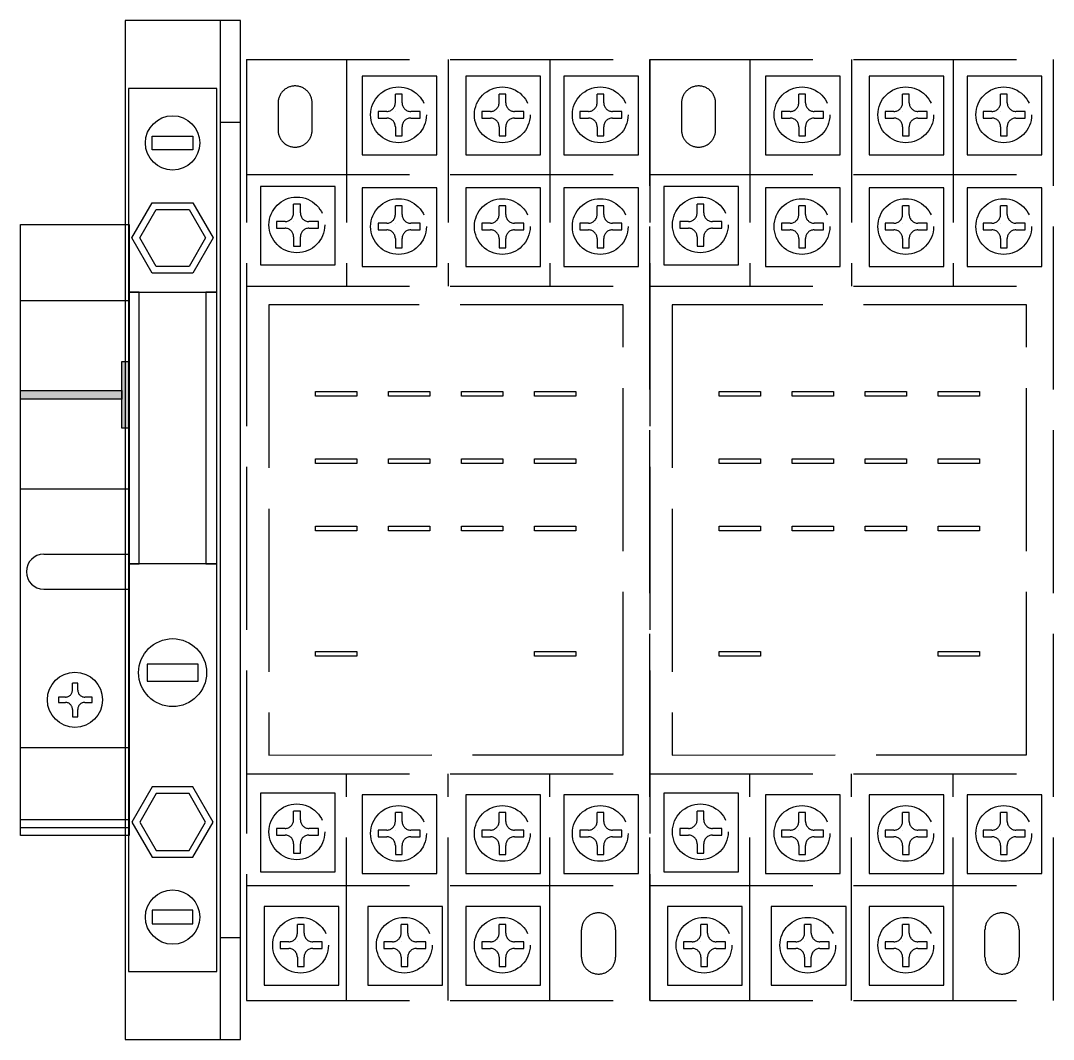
# Model space of a CAD drawing. Extents: x 384754 to 385554, y 356566 to 358766.
# Drawn here: x 385259.1 to 385335.1, y 357568.4 to 357643.4 of the extents above; entities that cross this region are included whole.
import ezdxf

# ---------------------------------------------------------------- set-up
doc = ezdxf.new("R2010")
doc.units = 0
doc.header["$MEASUREMENT"] = 0
doc.linetypes.add('ACAD_ISO02W100', pattern=[15, 12, -3])
for name, color, linetype in [('DRAW', 123, 'Continuous'), ('Layer1', 7, 'Continuous'), ('文字', 3, 'Continuous')]:
    doc.layers.add(name, color=color, linetype=linetype)

msp = doc.modelspace()

# ---------------------------------------------------------------- hatches: boundary and pattern name
for points in [[(385266.526, 357613.395), (385267.073, 357613.395), (385267.073, 357618.299), (385266.526, 357618.299)], [(385266.526, 357615.517), (385266.526, 357616.177), (385259.073, 357616.177), (385259.073, 357615.517)]]:
    msp.add_hatch(color=7).paths.add_polyline_path(points)

# ---------------------------------------------------------------- linework, layer by layer
at = {"color": 0}
for p, q in [((385260.776, 357604.11), (385267.073, 357604.11)), ((385260.776, 357601.541), (385267.073, 357601.541)), ((385259.073, 357589.877), (385267.073, 357589.877)), ((385259.073, 357584.58), (385267.073, 357584.58)), ((385259.073, 357583.987), (385267.073, 357583.987))]:
    msp.add_line(p, q, dxfattribs=at)
for points in [[(385259.073, 357628.394), (385267.073, 357628.394), (385267.073, 357583.394), (385259.073, 357583.394)], [(385259.073, 357622.79), (385267.073, 357622.79), (385267.073, 357608.904), (385259.073, 357608.904)], [(385266.526, 357618.299), (385267.073, 357618.299), (385267.073, 357613.395), (385266.526, 357613.395)], [(385259.073, 357616.177), (385266.526, 357616.177), (385266.526, 357615.517), (385259.073, 357615.517)]]:
    msp.add_lwpolyline(points, close=True, dxfattribs=at)
msp.add_arc((385260.776, 357602.825), 1.284, 90, 270, dxfattribs=at)
at = {"layer": 'DRAW', "color": 7, "ltscale": 0.3}
for points in [[(385275.256, 357643.394), (385266.756, 357643.394), (385266.756, 357568.394), (385275.256, 357568.394)], [(385275.256, 357643.394), (385273.756, 357643.394), (385273.756, 357568.394), (385275.256, 357568.394)], [(385273.506, 357638.394), (385267.006, 357638.394), (385267.006, 357623.394), (385273.506, 357623.394)], [(385275.256, 357635.894), (385273.756, 357635.894), (385273.756, 357575.894), (385275.256, 357575.894)], [(385271.756, 357633.894), (385268.756, 357633.894), (385268.756, 357634.894), (385271.756, 357634.894)], [(385271.756, 357629.992), (385273.256, 357627.394), (385271.756, 357624.796), (385268.756, 357624.796), (385267.256, 357627.394), (385268.756, 357629.992)], [(385271.468, 357629.492), (385272.679, 357627.394), (385271.468, 357625.296), (385269.045, 357625.296), (385267.834, 357627.394), (385269.045, 357629.492)], [(385267.806, 357623.394), (385267.006, 357623.394), (385267.006, 357603.394), (385267.806, 357603.394)], [(385273.506, 357623.394), (385272.706, 357623.394), (385272.706, 357603.394), (385273.506, 357603.394)], [(385273.506, 357603.394), (385267.006, 357603.394), (385267.006, 357573.394), (385273.506, 357573.394)], [(385272.131, 357596.019), (385268.381, 357596.019), (385268.381, 357594.769), (385272.131, 357594.769)], [(385271.756, 357581.796), (385273.256, 357584.394), (385271.756, 357586.992), (385268.756, 357586.992), (385267.256, 357584.394), (385268.756, 357581.796)], [(385271.468, 357582.296), (385272.679, 357584.394), (385271.468, 357586.492), (385269.045, 357586.492), (385267.834, 357584.394), (385269.045, 357582.296)], [(385271.756, 357577.894), (385268.756, 357577.894), (385268.756, 357576.894), (385271.756, 357576.894)]]:
    msp.add_lwpolyline(points, close=True, dxfattribs=at)
for centre, radius in [((385270.256, 357634.394), 2), ((385270.256, 357595.394), 2.5), ((385270.256, 357577.394), 2)]:
    msp.add_circle(centre, radius, dxfattribs=at)
at = {"layer": 'Layer1', "color": 7, "lineweight": -3, "ltscale": 50}
msp.add_circle((385263.073, 357593.394), 2.029, dxfattribs=at)
at = {"layer": '文字', "color": 0, "linetype": 'ACAD_ISO02W100'}
for p, q in [((385275.689, 357640.544), (385275.689, 357571.244)), ((385275.689, 357640.544), (385305.389, 357640.544)), ((385283.054, 357640.544), (385283.054, 357623.851)), ((385290.539, 357640.544), (385290.539, 357623.851)), ((385298.025, 357640.544), (385298.025, 357623.851)), ((385305.389, 357571.244), (385305.389, 357640.544)), ((385305.389, 357640.544), (385305.389, 357571.244)), ((385305.389, 357640.544), (385335.089, 357640.544)), ((385312.754, 357640.544), (385312.754, 357623.851)), ((385320.239, 357640.544), (385320.239, 357623.851)), ((385327.725, 357640.544), (385327.725, 357623.851)), ((385335.089, 357571.244), (385335.089, 357640.544)), ((385287.147, 357637.994), (385286.654, 357637.994)), ((385286.654, 357637.348), (385286.654, 357637.994)), ((385287.147, 357637.348), (385287.147, 357637.994)), ((385294.784, 357637.994), (385294.292, 357637.994)), ((385294.292, 357637.348), (385294.292, 357637.994)), ((385294.784, 357637.348), (385294.784, 357637.994)), ((385301.997, 357637.994), (385301.504, 357637.994)), ((385301.504, 357637.348), (385301.504, 357637.994)), ((385301.997, 357637.348), (385301.997, 357637.994)), ((385316.847, 357637.994), (385316.354, 357637.994)), ((385316.354, 357637.348), (385316.354, 357637.994)), ((385316.847, 357637.348), (385316.847, 357637.994)), ((385324.484, 357637.994), (385323.992, 357637.994)), ((385323.992, 357637.348), (385323.992, 357637.994)), ((385324.484, 357637.348), (385324.484, 357637.994)), ((385331.697, 357637.994), (385331.204, 357637.994)), ((385331.204, 357637.348), (385331.204, 357637.994)), ((385331.697, 357637.348), (385331.697, 357637.994)), ((385286.018, 357636.712), (385285.381, 357636.712)), ((385285.381, 357636.712), (385285.381, 357636.219)), ((385286.654, 357636.712), (385286.654, 357636.712)), ((385288.472, 357636.712), (385287.783, 357636.712)), ((385288.472, 357636.219), (385288.472, 357636.712)), ((385293.655, 357636.712), (385293.019, 357636.712)), ((385293.019, 357636.712), (385293.019, 357636.219)), ((385294.292, 357636.712), (385294.292, 357636.712)), ((385296.11, 357636.712), (385295.421, 357636.712)), ((385296.11, 357636.219), (385296.11, 357636.712)), ((385300.868, 357636.712), (385300.231, 357636.712)), ((385300.231, 357636.712), (385300.231, 357636.219)), ((385301.504, 357636.712), (385301.504, 357636.712)), ((385303.322, 357636.712), (385302.633, 357636.712)), ((385303.322, 357636.219), (385303.322, 357636.712)), ((385315.718, 357636.712), (385315.081, 357636.712)), ((385315.081, 357636.712), (385315.081, 357636.219)), ((385316.354, 357636.712), (385316.354, 357636.712)), ((385318.172, 357636.712), (385317.483, 357636.712)), ((385318.172, 357636.219), (385318.172, 357636.712)), ((385323.355, 357636.712), (385322.719, 357636.712)), ((385322.719, 357636.712), (385322.719, 357636.219)), ((385323.992, 357636.712), (385323.992, 357636.712)), ((385325.81, 357636.712), (385325.121, 357636.712)), ((385325.81, 357636.219), (385325.81, 357636.712)), ((385330.568, 357636.712), (385329.931, 357636.712)), ((385329.931, 357636.712), (385329.931, 357636.219)), ((385331.204, 357636.712), (385331.204, 357636.712)), ((385333.022, 357636.712), (385332.333, 357636.712)), ((385333.022, 357636.219), (385333.022, 357636.712)), ((385285.381, 357636.219), (385286.018, 357636.219)), ((385287.783, 357636.219), (385288.472, 357636.219)), ((385293.019, 357636.219), (385293.655, 357636.219)), ((385295.421, 357636.219), (385296.11, 357636.219)), ((385300.231, 357636.219), (385300.868, 357636.219)), ((385302.633, 357636.219), (385303.322, 357636.219)), ((385315.081, 357636.219), (385315.718, 357636.219)), ((385317.483, 357636.219), (385318.172, 357636.219)), ((385322.719, 357636.219), (385323.355, 357636.219)), ((385325.121, 357636.219), (385325.81, 357636.219)), ((385329.931, 357636.219), (385330.568, 357636.219)), ((385332.333, 357636.219), (385333.022, 357636.219)), ((385286.654, 357635.583), (385286.654, 357634.903)), ((385287.147, 357634.903), (385287.147, 357635.583)), ((385294.292, 357635.583), (385294.292, 357634.903)), ((385294.784, 357634.903), (385294.784, 357635.583)), ((385301.504, 357635.583), (385301.504, 357634.903)), ((385301.997, 357634.903), (385301.997, 357635.583)), ((385316.354, 357635.583), (385316.354, 357634.903)), ((385316.847, 357634.903), (385316.847, 357635.583)), ((385323.992, 357635.583), (385323.992, 357634.903)), ((385324.484, 357634.903), (385324.484, 357635.583)), ((385331.204, 357635.583), (385331.204, 357634.903)), ((385331.697, 357634.903), (385331.697, 357635.583)), ((385286.654, 357634.903), (385287.147, 357634.903)), ((385294.292, 357634.903), (385294.784, 357634.903)), ((385301.504, 357634.903), (385301.997, 357634.903)), ((385316.354, 357634.903), (385316.847, 357634.903)), ((385323.992, 357634.903), (385324.484, 357634.903)), ((385331.204, 357634.903), (385331.697, 357634.903)), ((385275.689, 357632.078), (385305.389, 357632.078)), ((385305.389, 357632.078), (385335.089, 357632.078)), ((385279.661, 357629.885), (385279.169, 357629.885)), ((385279.169, 357629.24), (385279.169, 357629.885)), ((385279.661, 357629.24), (385279.661, 357629.885)), ((385287.147, 357629.766), (385286.654, 357629.766)), ((385286.654, 357629.12), (385286.654, 357629.766)), ((385287.147, 357629.12), (385287.147, 357629.766)), ((385294.784, 357629.766), (385294.292, 357629.766)), ((385294.292, 357629.12), (385294.292, 357629.766)), ((385294.784, 357629.12), (385294.784, 357629.766)), ((385301.997, 357629.766), (385301.504, 357629.766)), ((385301.504, 357629.12), (385301.504, 357629.766)), ((385301.997, 357629.12), (385301.997, 357629.766)), ((385309.361, 357629.885), (385308.869, 357629.885)), ((385308.869, 357629.24), (385308.869, 357629.885)), ((385309.361, 357629.24), (385309.361, 357629.885)), ((385316.847, 357629.766), (385316.354, 357629.766)), ((385316.354, 357629.12), (385316.354, 357629.766)), ((385316.847, 357629.12), (385316.847, 357629.766)), ((385324.484, 357629.766), (385323.992, 357629.766)), ((385323.992, 357629.12), (385323.992, 357629.766)), ((385324.484, 357629.12), (385324.484, 357629.766)), ((385331.697, 357629.766), (385331.204, 357629.766)), ((385331.204, 357629.12), (385331.204, 357629.766)), ((385331.697, 357629.12), (385331.697, 357629.766)), ((385278.532, 357628.603), (385277.896, 357628.603)), ((385277.896, 357628.603), (385277.896, 357628.111)), ((385279.169, 357628.603), (385279.169, 357628.603)), ((385280.987, 357628.603), (385280.298, 357628.603)), ((385280.987, 357628.111), (385280.987, 357628.603)), ((385286.018, 357628.484), (385285.381, 357628.484)), ((385285.381, 357628.484), (385285.381, 357627.992)), ((385286.654, 357628.484), (385286.654, 357628.484)), ((385288.472, 357628.484), (385287.783, 357628.484)), ((385288.472, 357627.992), (385288.472, 357628.484)), ((385293.655, 357628.484), (385293.019, 357628.484)), ((385293.019, 357628.484), (385293.019, 357627.992)), ((385294.292, 357628.484), (385294.292, 357628.484)), ((385296.11, 357628.484), (385295.421, 357628.484)), ((385296.11, 357627.992), (385296.11, 357628.484)), ((385300.868, 357628.484), (385300.231, 357628.484)), ((385300.231, 357628.484), (385300.231, 357627.992)), ((385301.504, 357628.484), (385301.504, 357628.484)), ((385303.322, 357628.484), (385302.633, 357628.484)), ((385303.322, 357627.992), (385303.322, 357628.484)), ((385308.232, 357628.603), (385307.596, 357628.603)), ((385307.596, 357628.603), (385307.596, 357628.111)), ((385308.869, 357628.603), (385308.869, 357628.603)), ((385310.687, 357628.603), (385309.998, 357628.603)), ((385310.687, 357628.111), (385310.687, 357628.603)), ((385315.718, 357628.484), (385315.081, 357628.484)), ((385315.081, 357628.484), (385315.081, 357627.992)), ((385316.354, 357628.484), (385316.354, 357628.484)), ((385318.172, 357628.484), (385317.483, 357628.484)), ((385318.172, 357627.992), (385318.172, 357628.484)), ((385323.355, 357628.484), (385322.719, 357628.484)), ((385322.719, 357628.484), (385322.719, 357627.992)), ((385323.992, 357628.484), (385323.992, 357628.484)), ((385325.81, 357628.484), (385325.121, 357628.484)), ((385325.81, 357627.992), (385325.81, 357628.484)), ((385330.568, 357628.484), (385329.931, 357628.484)), ((385329.931, 357628.484), (385329.931, 357627.992)), ((385331.204, 357628.484), (385331.204, 357628.484)), ((385333.022, 357628.484), (385332.333, 357628.484)), ((385333.022, 357627.992), (385333.022, 357628.484)), ((385277.896, 357628.111), (385278.532, 357628.111)), ((385279.169, 357627.474), (385279.169, 357626.794)), ((385279.661, 357626.794), (385279.661, 357627.474)), ((385280.298, 357628.111), (385280.987, 357628.111)), ((385285.381, 357627.992), (385286.018, 357627.992)), ((385287.783, 357627.992), (385288.472, 357627.992)), ((385293.019, 357627.992), (385293.655, 357627.992)), ((385295.421, 357627.992), (385296.11, 357627.992)), ((385300.231, 357627.992), (385300.868, 357627.992)), ((385302.633, 357627.992), (385303.322, 357627.992)), ((385307.596, 357628.111), (385308.232, 357628.111)), ((385308.869, 357627.474), (385308.869, 357626.794)), ((385309.361, 357626.794), (385309.361, 357627.474)), ((385309.998, 357628.111), (385310.687, 357628.111)), ((385315.081, 357627.992), (385315.718, 357627.992)), ((385317.483, 357627.992), (385318.172, 357627.992)), ((385322.719, 357627.992), (385323.355, 357627.992)), ((385325.121, 357627.992), (385325.81, 357627.992)), ((385329.931, 357627.992), (385330.568, 357627.992)), ((385332.333, 357627.992), (385333.022, 357627.992)), ((385279.169, 357626.794), (385279.661, 357626.794)), ((385286.654, 357627.355), (385286.654, 357626.675)), ((385287.147, 357626.675), (385287.147, 357627.355)), ((385294.292, 357627.355), (385294.292, 357626.675)), ((385294.784, 357626.675), (385294.784, 357627.355)), ((385301.504, 357627.355), (385301.504, 357626.675)), ((385301.997, 357626.675), (385301.997, 357627.355)), ((385308.869, 357626.794), (385309.361, 357626.794)), ((385316.354, 357627.355), (385316.354, 357626.675)), ((385316.847, 357626.675), (385316.847, 357627.355)), ((385323.992, 357627.355), (385323.992, 357626.675)), ((385324.484, 357626.675), (385324.484, 357627.355)), ((385331.204, 357627.355), (385331.204, 357626.675)), ((385331.697, 357626.675), (385331.697, 357627.355)), ((385286.654, 357626.675), (385287.147, 357626.675)), ((385294.292, 357626.675), (385294.784, 357626.675)), ((385301.504, 357626.675), (385301.997, 357626.675)), ((385316.354, 357626.675), (385316.847, 357626.675)), ((385323.992, 357626.675), (385324.484, 357626.675)), ((385331.204, 357626.675), (385331.697, 357626.675)), ((385275.689, 357623.851), (385305.389, 357623.851)), ((385305.389, 357623.851), (385335.089, 357623.851)), ((385275.689, 357587.938), (385305.389, 357587.938)), ((385283.054, 357571.244), (385283.054, 357587.938)), ((385290.539, 357571.244), (385290.539, 357587.938)), ((385298.025, 357571.244), (385298.025, 357587.938)), ((385305.389, 357587.938), (385335.089, 357587.938)), ((385312.754, 357571.244), (385312.754, 357587.938)), ((385320.239, 357571.244), (385320.239, 357587.938)), ((385327.725, 357571.244), (385327.725, 357587.938)), ((385279.661, 357585.205), (385279.169, 357585.205)), ((385279.169, 357584.559), (385279.169, 357585.205)), ((385279.661, 357584.559), (385279.661, 357585.205)), ((385287.147, 357585.085), (385286.654, 357585.085)), ((385286.654, 357584.44), (385286.654, 357585.085)), ((385287.147, 357584.44), (385287.147, 357585.085)), ((385294.784, 357585.085), (385294.292, 357585.085)), ((385294.292, 357584.44), (385294.292, 357585.085)), ((385294.784, 357584.44), (385294.784, 357585.085)), ((385301.997, 357585.085), (385301.504, 357585.085)), ((385301.504, 357584.44), (385301.504, 357585.085)), ((385301.997, 357584.44), (385301.997, 357585.085)), ((385309.361, 357585.205), (385308.869, 357585.205)), ((385308.869, 357584.559), (385308.869, 357585.205)), ((385309.361, 357584.559), (385309.361, 357585.205)), ((385316.847, 357585.085), (385316.354, 357585.085)), ((385316.354, 357584.44), (385316.354, 357585.085)), ((385316.847, 357584.44), (385316.847, 357585.085)), ((385324.484, 357585.085), (385323.992, 357585.085)), ((385323.992, 357584.44), (385323.992, 357585.085)), ((385324.484, 357584.44), (385324.484, 357585.085)), ((385331.697, 357585.085), (385331.204, 357585.085)), ((385331.204, 357584.44), (385331.204, 357585.085)), ((385331.697, 357584.44), (385331.697, 357585.085)), ((385278.532, 357583.923), (385277.896, 357583.923)), ((385277.896, 357583.923), (385277.896, 357583.43)), ((385277.896, 357583.43), (385278.532, 357583.43)), ((385279.169, 357583.923), (385279.169, 357583.923)), ((385280.987, 357583.923), (385280.298, 357583.923)), ((385280.298, 357583.43), (385280.987, 357583.43)), ((385280.987, 357583.43), (385280.987, 357583.923)), ((385286.018, 357583.804), (385285.381, 357583.804)), ((385285.381, 357583.804), (385285.381, 357583.311)), ((385286.654, 357583.804), (385286.654, 357583.804)), ((385288.472, 357583.804), (385287.783, 357583.804)), ((385288.472, 357583.311), (385288.472, 357583.804)), ((385293.655, 357583.804), (385293.019, 357583.804)), ((385293.019, 357583.804), (385293.019, 357583.311)), ((385294.292, 357583.804), (385294.292, 357583.804)), ((385296.11, 357583.804), (385295.421, 357583.804)), ((385296.11, 357583.311), (385296.11, 357583.804)), ((385300.868, 357583.804), (385300.231, 357583.804)), ((385300.231, 357583.804), (385300.231, 357583.311)), ((385301.504, 357583.804), (385301.504, 357583.804)), ((385303.322, 357583.804), (385302.633, 357583.804)), ((385303.322, 357583.311), (385303.322, 357583.804)), ((385308.232, 357583.923), (385307.596, 357583.923)), ((385307.596, 357583.923), (385307.596, 357583.43)), ((385307.596, 357583.43), (385308.232, 357583.43)), ((385308.869, 357583.923), (385308.869, 357583.923)), ((385310.687, 357583.923), (385309.998, 357583.923)), ((385309.998, 357583.43), (385310.687, 357583.43)), ((385310.687, 357583.43), (385310.687, 357583.923)), ((385315.718, 357583.804), (385315.081, 357583.804)), ((385315.081, 357583.804), (385315.081, 357583.311)), ((385316.354, 357583.804), (385316.354, 357583.804)), ((385318.172, 357583.804), (385317.483, 357583.804)), ((385318.172, 357583.311), (385318.172, 357583.804)), ((385323.355, 357583.804), (385322.719, 357583.804)), ((385322.719, 357583.804), (385322.719, 357583.311)), ((385323.992, 357583.804), (385323.992, 357583.804)), ((385325.81, 357583.804), (385325.121, 357583.804)), ((385325.81, 357583.311), (385325.81, 357583.804)), ((385330.568, 357583.804), (385329.931, 357583.804)), ((385329.931, 357583.804), (385329.931, 357583.311)), ((385331.204, 357583.804), (385331.204, 357583.804)), ((385333.022, 357583.804), (385332.333, 357583.804)), ((385333.022, 357583.311), (385333.022, 357583.804)), ((385279.169, 357582.794), (385279.169, 357582.114)), ((385279.661, 357582.114), (385279.661, 357582.794)), ((385285.381, 357583.311), (385286.018, 357583.311)), ((385286.654, 357582.675), (385286.654, 357581.995)), ((385287.147, 357581.995), (385287.147, 357582.675)), ((385287.783, 357583.311), (385288.472, 357583.311)), ((385293.019, 357583.311), (385293.655, 357583.311)), ((385294.292, 357582.675), (385294.292, 357581.995)), ((385294.784, 357581.995), (385294.784, 357582.675)), ((385295.421, 357583.311), (385296.11, 357583.311)), ((385300.231, 357583.311), (385300.868, 357583.311)), ((385301.504, 357582.675), (385301.504, 357581.995)), ((385301.997, 357581.995), (385301.997, 357582.675)), ((385302.633, 357583.311), (385303.322, 357583.311)), ((385308.869, 357582.794), (385308.869, 357582.114)), ((385309.361, 357582.114), (385309.361, 357582.794)), ((385315.081, 357583.311), (385315.718, 357583.311)), ((385316.354, 357582.675), (385316.354, 357581.995)), ((385316.847, 357581.995), (385316.847, 357582.675)), ((385317.483, 357583.311), (385318.172, 357583.311)), ((385322.719, 357583.311), (385323.355, 357583.311)), ((385323.992, 357582.675), (385323.992, 357581.995)), ((385324.484, 357581.995), (385324.484, 357582.675)), ((385325.121, 357583.311), (385325.81, 357583.311)), ((385329.931, 357583.311), (385330.568, 357583.311)), ((385331.204, 357582.675), (385331.204, 357581.995)), ((385331.697, 357581.995), (385331.697, 357582.675)), ((385332.333, 357583.311), (385333.022, 357583.311)), ((385279.169, 357582.114), (385279.661, 357582.114)), ((385286.654, 357581.995), (385287.147, 357581.995)), ((385294.292, 357581.995), (385294.784, 357581.995)), ((385301.504, 357581.995), (385301.997, 357581.995)), ((385308.869, 357582.114), (385309.361, 357582.114)), ((385316.354, 357581.995), (385316.847, 357581.995)), ((385323.992, 357581.995), (385324.484, 357581.995)), ((385331.204, 357581.995), (385331.697, 357581.995)), ((385275.689, 357579.71), (385305.389, 357579.71)), ((385305.389, 357579.71), (385335.089, 357579.71)), ((385279.934, 357576.858), (385279.442, 357576.858)), ((385279.442, 357576.212), (385279.442, 357576.858)), ((385279.934, 357576.212), (385279.934, 357576.858)), ((385287.572, 357576.858), (385287.08, 357576.858)), ((385287.08, 357576.212), (385287.08, 357576.858)), ((385287.572, 357576.212), (385287.572, 357576.858)), ((385294.784, 357576.858), (385294.292, 357576.858)), ((385294.292, 357576.212), (385294.292, 357576.858)), ((385294.784, 357576.212), (385294.784, 357576.858)), ((385309.634, 357576.858), (385309.142, 357576.858)), ((385309.142, 357576.212), (385309.142, 357576.858)), ((385309.634, 357576.212), (385309.634, 357576.858)), ((385317.272, 357576.858), (385316.78, 357576.858)), ((385316.78, 357576.212), (385316.78, 357576.858)), ((385317.272, 357576.212), (385317.272, 357576.858)), ((385324.484, 357576.858), (385323.992, 357576.858)), ((385323.992, 357576.212), (385323.992, 357576.858)), ((385324.484, 357576.212), (385324.484, 357576.858)), ((385278.805, 357575.576), (385278.169, 357575.576)), ((385278.169, 357575.576), (385278.169, 357575.083)), ((385278.169, 357575.083), (385278.805, 357575.083)), ((385279.442, 357575.576), (385279.442, 357575.576)), ((385281.26, 357575.576), (385280.571, 357575.576)), ((385280.571, 357575.083), (385281.26, 357575.083)), ((385281.26, 357575.083), (385281.26, 357575.576)), ((385286.443, 357575.576), (385285.806, 357575.576)), ((385285.806, 357575.576), (385285.806, 357575.083)), ((385285.806, 357575.083), (385286.443, 357575.083)), ((385287.08, 357575.576), (385287.08, 357575.576)), ((385288.897, 357575.576), (385288.208, 357575.576)), ((385288.208, 357575.083), (385288.897, 357575.083)), ((385288.897, 357575.083), (385288.897, 357575.576)), ((385293.655, 357575.576), (385293.019, 357575.576)), ((385293.019, 357575.576), (385293.019, 357575.083)), ((385293.019, 357575.083), (385293.655, 357575.083)), ((385294.292, 357575.576), (385294.292, 357575.576)), ((385296.11, 357575.576), (385295.421, 357575.576)), ((385295.421, 357575.083), (385296.11, 357575.083)), ((385296.11, 357575.083), (385296.11, 357575.576)), ((385308.505, 357575.576), (385307.869, 357575.576)), ((385307.869, 357575.576), (385307.869, 357575.083)), ((385307.869, 357575.083), (385308.505, 357575.083)), ((385309.142, 357575.576), (385309.142, 357575.576)), ((385310.96, 357575.576), (385310.271, 357575.576)), ((385310.271, 357575.083), (385310.96, 357575.083)), ((385310.96, 357575.083), (385310.96, 357575.576)), ((385316.143, 357575.576), (385315.506, 357575.576)), ((385315.506, 357575.576), (385315.506, 357575.083)), ((385315.506, 357575.083), (385316.143, 357575.083)), ((385316.78, 357575.576), (385316.78, 357575.576)), ((385318.597, 357575.576), (385317.908, 357575.576)), ((385317.908, 357575.083), (385318.597, 357575.083)), ((385318.597, 357575.083), (385318.597, 357575.576)), ((385323.355, 357575.576), (385322.719, 357575.576)), ((385322.719, 357575.576), (385322.719, 357575.083)), ((385322.719, 357575.083), (385323.355, 357575.083)), ((385323.992, 357575.576), (385323.992, 357575.576)), ((385325.81, 357575.576), (385325.121, 357575.576)), ((385325.121, 357575.083), (385325.81, 357575.083)), ((385325.81, 357575.083), (385325.81, 357575.576)), ((385279.442, 357574.447), (385279.442, 357573.767)), ((385279.934, 357573.767), (385279.934, 357574.447)), ((385287.08, 357574.447), (385287.08, 357573.767)), ((385287.572, 357573.767), (385287.572, 357574.447)), ((385294.292, 357574.447), (385294.292, 357573.767)), ((385294.784, 357573.767), (385294.784, 357574.447)), ((385309.142, 357574.447), (385309.142, 357573.767)), ((385309.634, 357573.767), (385309.634, 357574.447)), ((385316.78, 357574.447), (385316.78, 357573.767)), ((385317.272, 357573.767), (385317.272, 357574.447)), ((385323.992, 357574.447), (385323.992, 357573.767)), ((385324.484, 357573.767), (385324.484, 357574.447)), ((385279.442, 357573.767), (385279.934, 357573.767)), ((385287.08, 357573.767), (385287.572, 357573.767)), ((385294.292, 357573.767), (385294.784, 357573.767)), ((385309.142, 357573.767), (385309.634, 357573.767)), ((385316.78, 357573.767), (385317.272, 357573.767)), ((385323.992, 357573.767), (385324.484, 357573.767)), ((385275.689, 357571.244), (385305.389, 357571.244)), ((385275.689, 357571.244), (385305.389, 357571.244)), ((385305.389, 357571.244), (385335.089, 357571.244)), ((385305.389, 357571.244), (385335.089, 357571.244))]:
    msp.add_line(p, q, dxfattribs=at)
at = {"layer": '文字', "color": 7, "linetype": 'ACAD_ISO02W100'}
for p, q in [((385263.28, 357594.619), (385262.886, 357594.619)), ((385262.886, 357594.103), (385262.886, 357594.619)), ((385263.28, 357594.103), (385263.28, 357594.619)), ((385262.377, 357593.594), (385261.868, 357593.594)), ((385261.868, 357593.594), (385261.868, 357593.2)), ((385264.34, 357593.594), (385263.789, 357593.594)), ((385264.34, 357593.2), (385264.34, 357593.594)), ((385261.868, 357593.2), (385262.377, 357593.2)), ((385262.886, 357592.691), (385262.886, 357592.147)), ((385263.28, 357592.147), (385263.28, 357592.691)), ((385263.789, 357593.2), (385264.34, 357593.2)), ((385262.886, 357592.147), (385263.28, 357592.147))]:
    msp.add_line(p, q, dxfattribs=at)
at = {"layer": '文字', "color": 0, "linetype": 'ACAD_ISO02W100'}
for points in [[(385284.205, 357633.517), (385289.702, 357633.517), (385289.702, 357639.303), (385284.205, 357639.303)], [(385291.842, 357633.517), (385297.339, 357633.517), (385297.339, 357639.303), (385291.842, 357639.303)], [(385299.055, 357633.517), (385304.552, 357633.517), (385304.552, 357639.303), (385299.055, 357639.303)], [(385313.905, 357633.517), (385319.402, 357633.517), (385319.402, 357639.303), (385313.905, 357639.303)], [(385321.542, 357633.517), (385327.039, 357633.517), (385327.039, 357639.303), (385321.542, 357639.303)], [(385328.755, 357633.517), (385334.252, 357633.517), (385334.252, 357639.303), (385328.755, 357639.303)], [(385276.719, 357625.408), (385282.216, 357625.408), (385282.216, 357631.194), (385276.719, 357631.194)], [(385284.205, 357625.289), (385289.702, 357625.289), (385289.702, 357631.075), (385284.205, 357631.075)], [(385291.842, 357625.289), (385297.339, 357625.289), (385297.339, 357631.075), (385291.842, 357631.075)], [(385299.055, 357625.289), (385304.552, 357625.289), (385304.552, 357631.075), (385299.055, 357631.075)], [(385306.419, 357625.408), (385311.916, 357625.408), (385311.916, 357631.194), (385306.419, 357631.194)], [(385313.905, 357625.289), (385319.402, 357625.289), (385319.402, 357631.075), (385313.905, 357631.075)], [(385321.542, 357625.289), (385327.039, 357625.289), (385327.039, 357631.075), (385321.542, 357631.075)], [(385328.755, 357625.289), (385334.252, 357625.289), (385334.252, 357631.075), (385328.755, 357631.075)], [(385277.336, 357589.325), (385303.418, 357589.348), (385303.418, 357622.463), (385277.336, 357622.463)], [(385307.036, 357589.325), (385333.118, 357589.348), (385333.118, 357622.463), (385307.036, 357622.463)], [(385280.784, 357616.087), (385283.83, 357616.087), (385283.83, 357615.738), (385280.784, 357615.738)], [(385286.156, 357616.087), (385289.202, 357616.087), (385289.202, 357615.738), (385286.156, 357615.738)], [(385291.528, 357616.087), (385294.574, 357616.087), (385294.574, 357615.738), (385291.528, 357615.738)], [(385296.9, 357616.087), (385299.946, 357616.087), (385299.946, 357615.738), (385296.9, 357615.738)], [(385310.484, 357616.087), (385313.53, 357616.087), (385313.53, 357615.738), (385310.484, 357615.738)], [(385315.856, 357616.087), (385318.902, 357616.087), (385318.902, 357615.738), (385315.856, 357615.738)], [(385321.228, 357616.087), (385324.274, 357616.087), (385324.274, 357615.738), (385321.228, 357615.738)], [(385326.6, 357616.087), (385329.646, 357616.087), (385329.646, 357615.738), (385326.6, 357615.738)], [(385280.784, 357611.132), (385283.83, 357611.132), (385283.83, 357610.783), (385280.784, 357610.783)], [(385286.156, 357611.132), (385289.202, 357611.132), (385289.202, 357610.783), (385286.156, 357610.783)], [(385291.528, 357611.132), (385294.574, 357611.132), (385294.574, 357610.783), (385291.528, 357610.783)], [(385296.9, 357611.132), (385299.946, 357611.132), (385299.946, 357610.783), (385296.9, 357610.783)], [(385310.484, 357611.132), (385313.53, 357611.132), (385313.53, 357610.783), (385310.484, 357610.783)], [(385315.856, 357611.132), (385318.902, 357611.132), (385318.902, 357610.783), (385315.856, 357610.783)], [(385321.228, 357611.132), (385324.274, 357611.132), (385324.274, 357610.783), (385321.228, 357610.783)], [(385326.6, 357611.132), (385329.646, 357611.132), (385329.646, 357610.783), (385326.6, 357610.783)], [(385280.784, 357606.177), (385283.83, 357606.177), (385283.83, 357605.828), (385280.784, 357605.828)], [(385286.156, 357606.177), (385289.202, 357606.177), (385289.202, 357605.828), (385286.156, 357605.828)], [(385291.528, 357606.177), (385294.574, 357606.177), (385294.574, 357605.828), (385291.528, 357605.828)], [(385296.9, 357606.177), (385299.946, 357606.177), (385299.946, 357605.828), (385296.9, 357605.828)], [(385310.484, 357606.177), (385313.53, 357606.177), (385313.53, 357605.828), (385310.484, 357605.828)], [(385315.856, 357606.177), (385318.902, 357606.177), (385318.902, 357605.828), (385315.856, 357605.828)], [(385321.228, 357606.177), (385324.274, 357606.177), (385324.274, 357605.828), (385321.228, 357605.828)], [(385326.6, 357606.177), (385329.646, 357606.177), (385329.646, 357605.828), (385326.6, 357605.828)], [(385280.784, 357596.948), (385283.83, 357596.948), (385283.83, 357596.599), (385280.784, 357596.599)], [(385296.9, 357596.948), (385299.946, 357596.948), (385299.946, 357596.599), (385296.9, 357596.599)], [(385310.484, 357596.948), (385313.53, 357596.948), (385313.53, 357596.599), (385310.484, 357596.599)], [(385326.6, 357596.948), (385329.646, 357596.948), (385329.646, 357596.599), (385326.6, 357596.599)], [(385276.719, 357580.727), (385282.216, 357580.727), (385282.216, 357586.514), (385276.719, 357586.514)], [(385306.419, 357580.727), (385311.916, 357580.727), (385311.916, 357586.514), (385306.419, 357586.514)], [(385284.205, 357580.608), (385289.702, 357580.608), (385289.702, 357586.395), (385284.205, 357586.395)], [(385291.842, 357580.608), (385297.339, 357580.608), (385297.339, 357586.395), (385291.842, 357586.395)], [(385299.055, 357580.608), (385304.552, 357580.608), (385304.552, 357586.395), (385299.055, 357586.395)], [(385313.905, 357580.608), (385319.402, 357580.608), (385319.402, 357586.395), (385313.905, 357586.395)], [(385321.542, 357580.608), (385327.039, 357580.608), (385327.039, 357586.395), (385321.542, 357586.395)], [(385328.755, 357580.608), (385334.252, 357580.608), (385334.252, 357586.395), (385328.755, 357586.395)], [(385276.992, 357572.381), (385282.489, 357572.381), (385282.489, 357578.167), (385276.992, 357578.167)], [(385284.63, 357572.381), (385290.127, 357572.381), (385290.127, 357578.167), (385284.63, 357578.167)], [(385291.842, 357572.381), (385297.339, 357572.381), (385297.339, 357578.167), (385291.842, 357578.167)], [(385306.692, 357572.381), (385312.189, 357572.381), (385312.189, 357578.167), (385306.692, 357578.167)], [(385314.33, 357572.381), (385319.827, 357572.381), (385319.827, 357578.167), (385314.33, 357578.167)], [(385321.542, 357572.381), (385327.039, 357572.381), (385327.039, 357578.167), (385321.542, 357578.167)]]:
    msp.add_lwpolyline(points, close=True, dxfattribs=at)
for points in [[(385279.275, 357634.08), (385279.275, 357634.08, 0.414214), (385280.527, 357635.332), (385280.527, 357637.332, 0.414214), (385279.275, 357638.585), (385279.275, 357638.585, 0.414214), (385278.022, 357637.332), (385278.022, 357635.332, 0.414214)], [(385308.975, 357634.08), (385308.975, 357634.08, 0.414214), (385310.227, 357635.332), (385310.227, 357637.332, 0.414214), (385308.975, 357638.585), (385308.975, 357638.585, 0.414214), (385307.722, 357637.332), (385307.722, 357635.332, 0.414214)], [(385301.61, 357577.709), (385301.61, 357577.709, -0.414214), (385302.863, 357576.457), (385302.863, 357574.457, -0.414214), (385301.61, 357573.204), (385301.61, 357573.204, -0.414214), (385300.358, 357574.457), (385300.358, 357576.457, -0.414214)], [(385331.31, 357577.709), (385331.31, 357577.709, -0.414214), (385332.563, 357576.457), (385332.563, 357574.457, -0.414214), (385331.31, 357573.204), (385331.31, 357573.204, -0.414214), (385330.058, 357574.457), (385330.058, 357576.457, -0.414214)]]:
    msp.add_lwpolyline(points, format="xyb", close=True, dxfattribs=at)
for centre in [(385286.888, 357636.462), (385294.526, 357636.462), (385301.738, 357636.462), (385316.588, 357636.462), (385324.226, 357636.462), (385331.438, 357636.462), (385279.403, 357628.354), (385286.888, 357628.234), (385294.526, 357628.234), (385301.738, 357628.234), (385309.103, 357628.354), (385316.588, 357628.234), (385324.226, 357628.234), (385331.438, 357628.234), (385279.403, 357583.673), (385309.103, 357583.673), (385286.888, 357583.554), (385294.526, 357583.554), (385301.738, 357583.554), (385316.588, 357583.554), (385324.226, 357583.554), (385331.438, 357583.554), (385279.676, 357575.326), (385287.313, 357575.326), (385294.526, 357575.326), (385309.376, 357575.326), (385317.013, 357575.326), (385324.226, 357575.326)]:
    msp.add_circle(centre, 2.051, dxfattribs=at)
for centre, start, end in [((385286.018, 357637.348), 270, 0), ((385287.783, 357637.348), 180, 270), ((385293.655, 357637.348), 270, 0), ((385295.421, 357637.348), 180, 270), ((385300.868, 357637.348), 270, 0), ((385302.633, 357637.348), 180, 270), ((385315.718, 357637.348), 270, 0), ((385317.483, 357637.348), 180, 270), ((385323.355, 357637.348), 270, 0), ((385325.121, 357637.348), 180, 270), ((385330.568, 357637.348), 270, 0), ((385332.333, 357637.348), 180, 270), ((385286.018, 357635.583), 0, 90), ((385287.783, 357635.583), 90, 180), ((385293.655, 357635.583), 0, 90), ((385295.421, 357635.583), 90, 180), ((385300.868, 357635.583), 0, 90), ((385302.633, 357635.583), 90, 180), ((385315.718, 357635.583), 0, 90), ((385317.483, 357635.583), 90, 180), ((385323.355, 357635.583), 0, 90), ((385325.121, 357635.583), 90, 180), ((385330.568, 357635.583), 0, 90), ((385332.333, 357635.583), 90, 180), ((385278.532, 357629.24), 270, 0), ((385280.298, 357629.24), 180, 270), ((385286.018, 357629.12), 270, 0), ((385287.783, 357629.12), 180, 270), ((385293.655, 357629.12), 270, 0), ((385295.421, 357629.12), 180, 270), ((385300.868, 357629.12), 270, 0), ((385302.633, 357629.12), 180, 270), ((385308.232, 357629.24), 270, 0), ((385309.998, 357629.24), 180, 270), ((385315.718, 357629.12), 270, 0), ((385317.483, 357629.12), 180, 270), ((385323.355, 357629.12), 270, 0), ((385325.121, 357629.12), 180, 270), ((385330.568, 357629.12), 270, 0), ((385332.333, 357629.12), 180, 270), ((385278.532, 357627.474), 0, 90), ((385280.298, 357627.474), 90, 180), ((385286.018, 357627.355), 0, 90), ((385287.783, 357627.355), 90, 180), ((385293.655, 357627.355), 0, 90), ((385295.421, 357627.355), 90, 180), ((385300.868, 357627.355), 0, 90), ((385302.633, 357627.355), 90, 180), ((385308.232, 357627.474), 0, 90), ((385309.998, 357627.474), 90, 180), ((385315.718, 357627.355), 0, 90), ((385317.483, 357627.355), 90, 180), ((385323.355, 357627.355), 0, 90), ((385325.121, 357627.355), 90, 180), ((385330.568, 357627.355), 0, 90), ((385332.333, 357627.355), 90, 180), ((385278.532, 357584.559), 270, 0), ((385280.298, 357584.559), 180, 270), ((385286.018, 357584.44), 270, 0), ((385287.783, 357584.44), 180, 270), ((385293.655, 357584.44), 270, 0), ((385295.421, 357584.44), 180, 270), ((385300.868, 357584.44), 270, 0), ((385302.633, 357584.44), 180, 270), ((385308.232, 357584.559), 270, 0), ((385309.998, 357584.559), 180, 270), ((385315.718, 357584.44), 270, 0), ((385317.483, 357584.44), 180, 270), ((385323.355, 357584.44), 270, 0), ((385325.121, 357584.44), 180, 270), ((385330.568, 357584.44), 270, 0), ((385332.333, 357584.44), 180, 270), ((385278.532, 357582.794), 0, 90), ((385280.298, 357582.794), 90, 180), ((385308.232, 357582.794), 0, 90), ((385309.998, 357582.794), 90, 180), ((385286.018, 357582.675), 0, 90), ((385287.783, 357582.675), 90, 180), ((385293.655, 357582.675), 0, 90), ((385295.421, 357582.675), 90, 180), ((385300.868, 357582.675), 0, 90), ((385302.633, 357582.675), 90, 180), ((385315.718, 357582.675), 0, 90), ((385317.483, 357582.675), 90, 180), ((385323.355, 357582.675), 0, 90), ((385325.121, 357582.675), 90, 180), ((385330.568, 357582.675), 0, 90), ((385332.333, 357582.675), 90, 180), ((385278.805, 357576.212), 270, 0), ((385280.571, 357576.212), 180, 270), ((385286.443, 357576.212), 270, 0), ((385288.208, 357576.212), 180, 270), ((385293.655, 357576.212), 270, 0), ((385295.421, 357576.212), 180, 270), ((385308.505, 357576.212), 270, 0), ((385310.271, 357576.212), 180, 270), ((385316.143, 357576.212), 270, 0), ((385317.908, 357576.212), 180, 270), ((385323.355, 357576.212), 270, 0), ((385325.121, 357576.212), 180, 270), ((385278.805, 357574.447), 0, 90), ((385280.571, 357574.447), 90, 180), ((385286.443, 357574.447), 0, 90), ((385288.208, 357574.447), 90, 180), ((385293.655, 357574.447), 0, 90), ((385295.421, 357574.447), 90, 180), ((385308.505, 357574.447), 0, 90), ((385310.271, 357574.447), 90, 180), ((385316.143, 357574.447), 0, 90), ((385317.908, 357574.447), 90, 180), ((385323.355, 357574.447), 0, 90), ((385325.121, 357574.447), 90, 180)]:
    msp.add_arc(centre, 0.637, start, end, dxfattribs=at)
at = {"layer": '文字', "color": 7, "linetype": 'ACAD_ISO02W100'}
for centre, start, end in [((385262.377, 357594.103), 270, 0), ((385263.789, 357594.103), 180, 270), ((385262.377, 357592.691), 0, 90), ((385263.789, 357592.691), 90, 180)]:
    msp.add_arc(centre, 0.509, start, end, dxfattribs=at)

doc.saveas('drawing.dxf')
